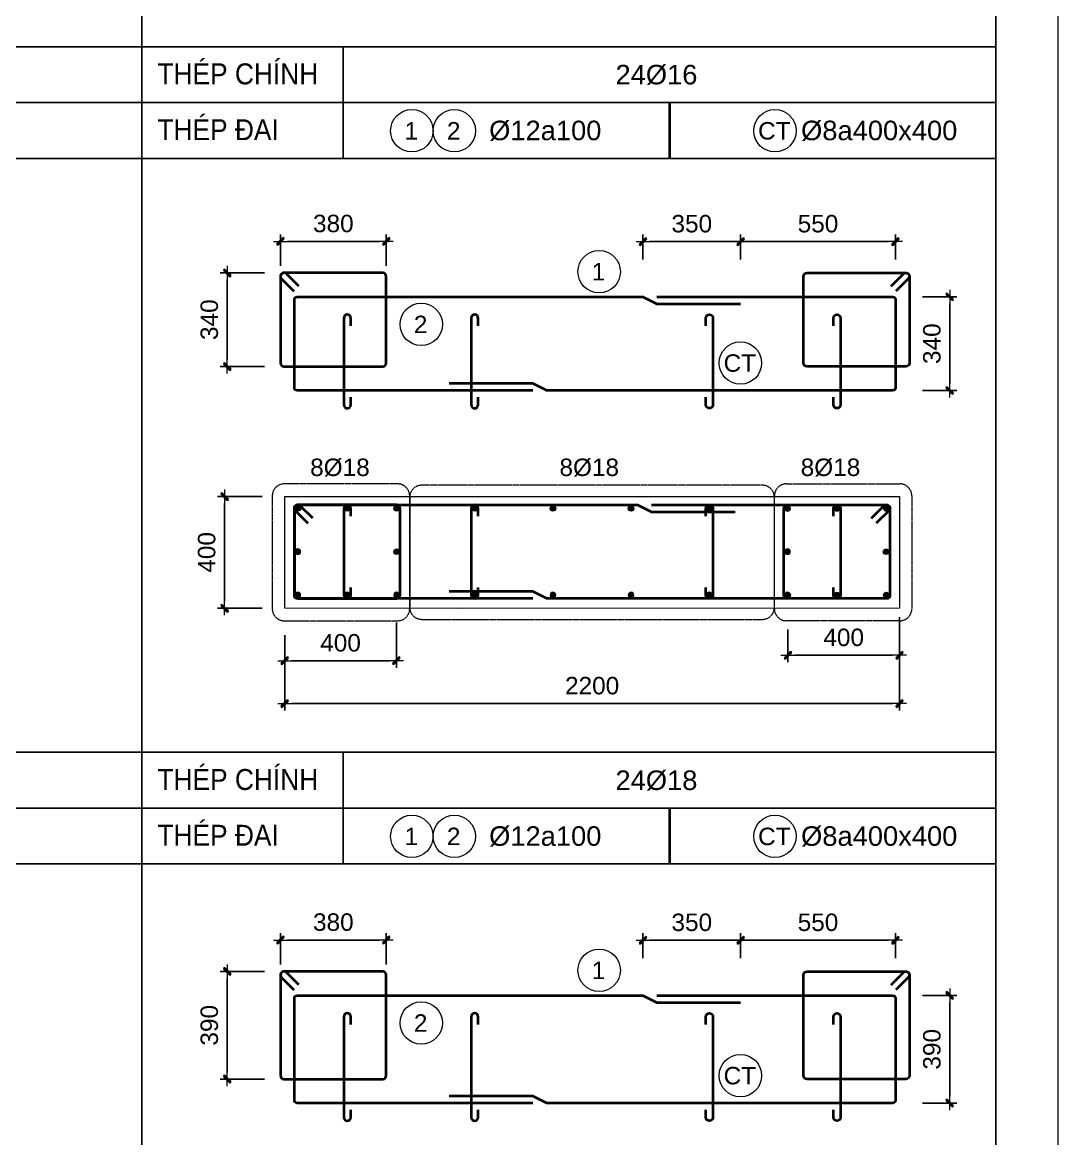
# Model space of a CAD drawing. Header units: millimetres. Extents: x -146909 to 4830753, y -683702 to -336947.
# Drawn here: x 4652621 to 4656331, y -444949 to -440949 of the extents above; entities that cross this region are included whole.
import ezdxf
from ezdxf.enums import TextEntityAlignment as Align

# ---------------------------------------------------------------- set-up
doc = ezdxf.new("R2010")
doc.units = ezdxf.units.MM
doc.header["$MEASUREMENT"] = 0
doc.linetypes.add('HIDDEN', pattern=[0.375, 0.25, -0.125])
doc.layers.get('0').update_dxf_attribs({"lineweight": 9})
doc.layers.get('Defpoints').update_dxf_attribs({"color": 10, "lineweight": 0})
for name, color, linetype, lineweight in [("'S_General_Cont_1 Thin", 1, 'Continuous', 18), ("'S_General_Text_3_Member name", 3, 'Continuous', 35), ('CDAI', 3, 'Continuous', 40), ('chunho.q', 1, 'Continuous', 13), ('CTHEP', 4, 'Continuous', 50), ('DBAO', 2, 'Continuous', 13), ('DMo', 9, 'HIDDEN', 9), ('KTH', 154, 'Continuous', 9), ('STICK', 1, 'Continuous', 9)]:
    doc.layers.add(name, color=color, linetype=linetype, lineweight=lineweight)
for name, color, linetype in [('DM', 1, 'Continuous'), ('TBL', 1, 'Continuous'), ('TX', 214, 'Continuous')]:
    doc.layers.add(name, color=color, linetype=linetype)
doc.styles.add('arial', font='arial.ttf', dxfattribs={"width": 0.85})
doc.styles.add('TTP-HelCon', font='arial.ttf')
doc.dimstyles.new('TTP-25', dxfattribs={"dimscale": 25, "dimtxt": 2.5, "dimasz": 1, "dimexe": 1, "dimexo": 1, "dimgap": 0.09, "dimtad": 0, "dimdec": 4, "dimrnd": 10, "dimzin": 9, "dimdsep": 46, "dimtxsty": 'TTP-HelCon', "dimblk": 'Stick', "dimcen": 0.09, "dimdle": 1.5, "dimclrd": 256, "dimclre": 256, "dimclrt": 1, "dimadec": 0, "dimazin": 0, "dimtfac": 1, "dimtdec": 4, "dimtmove": 0, "dimatfit": 3, "dimldrblk": 'ARCHTICK', "dimfxl": 1, "dimtvp": 1, "dimtolj": 1, "dimtzin": 0, "dimarcsym": 0})

# ---------------------------------------------------------------- blocks, each defined once
blk = doc.blocks.new('sign of slab')
at = {"layer": "'S_General_Cont_1 Thin"}
blk.add_circle((-10, 0), 475, dxfattribs=at)
at = {"layer": "'S_General_Text_3_Member name", "style": 'arial'}
blk.add_attdef('S', text='', height=250, dxfattribs=at).set_placement((-23, -1), align=Align.MIDDLE_CENTER)
blk = doc.blocks.new('Stick')
at = {"layer": 'STICK'}
h = blk.add_hatch(color=256, dxfattribs=at)
edge = h.paths.add_edge_path()
edge.add_line((0.3, 0.5), (-0.5, -0.3))
edge.add_arc((-0.4, -0.4), 0.141, 135, 315)
edge.add_line((-0.3, -0.5), (0.5, 0.3))
edge.add_arc((0.4, 0.4), 0.141, 315, 495)
blk.add_line((1, 0), (-1, 0), dxfattribs=at)
blk.add_lwpolyline([(0.3, 0.5), (-0.5, -0.3, 1), (-0.3, -0.5), (0.5, 0.3, 1), (0.3, 0.5, 1)], format="xyb", dxfattribs=at)
blk = doc.blocks.new('*D450')
at = {"layer": 'Defpoints', "color": 0, "transparency": 16777216}
for p in [(4655749.9, -444237.6), (4655194.9, -444326.4), (4655749.9, -444326.4)]:
    blk.add_point(p, dxfattribs=at)
at = {"layer": 'KTH', "lineweight": -2, "transparency": 16777216}
for p, q in [((4655194.9, -444301.4), (4655194.9, -444212.6)), ((4655749.9, -444301.4), (4655749.9, -444212.6)), ((4655219.9, -444237.6), (4655724.9, -444237.6))]:
    blk.add_line(p, q, dxfattribs=at)
at = {"layer": 'KTH', "lineweight": -2, "transparency": 16777216, "xscale": 25, "yscale": 25, "zscale": 25, "rotation": 180}
blk.add_blockref('Stick', (4655194.9, -444237.6), dxfattribs=at)
at = {"layer": 'KTH', "lineweight": -2, "transparency": 16777216, "xscale": 25, "yscale": 25, "zscale": 25}
blk.add_blockref('Stick', (4655749.9, -444237.6), dxfattribs=at)
at = {"layer": 'KTH', "color": 1, "transparency": 16777216, "insert": (4655472.4, -444173.8), "char_height": 62.5, "attachment_point": 5, "style": 'TTP-HelCon'}
blk.add_mtext('\\A1;550', dxfattribs=at)
blk = doc.blocks.new('_ArchTick')
at = {"color": 0, "linetype": 'ByBlock', "const_width": 0.15}
blk.add_lwpolyline([(-0.5, -0.5), (0.5, 0.5)], dxfattribs=at)
blk = doc.blocks.new('*D451')
at = {"layer": 'Defpoints', "color": 0, "transparency": 16777216}
for p in [(4654845.2, -444237.6), (4654845.2, -444326.4), (4655194.9, -444326.4)]:
    blk.add_point(p, dxfattribs=at)
at = {"layer": 'KTH', "lineweight": -2, "transparency": 16777216}
for p, q in [((4654845.2, -444301.4), (4654845.2, -444212.6)), ((4655194.9, -444301.4), (4655194.9, -444212.6)), ((4655169.9, -444237.6), (4654870.2, -444237.6))]:
    blk.add_line(p, q, dxfattribs=at)
at = {"layer": 'KTH', "lineweight": -2, "transparency": 16777216, "xscale": 25, "yscale": 25, "zscale": 25, "rotation": 180}
blk.add_blockref('Stick', (4654845.2, -444237.6), dxfattribs=at)
at = {"layer": 'KTH', "lineweight": -2, "transparency": 16777216, "xscale": 25, "yscale": 25, "zscale": 25}
blk.add_blockref('Stick', (4655194.9, -444237.6), dxfattribs=at)
at = {"layer": 'KTH', "color": 1, "transparency": 16777216, "insert": (4655020.1, -444173.8), "char_height": 62.5, "attachment_point": 5, "style": 'TTP-HelCon'}
blk.add_mtext('\\A1;350', dxfattribs=at)
blk = doc.blocks.new('*D452')
at = {"layer": 'Defpoints', "color": 0, "transparency": 16777216}
for p in [(4655821.7, -444435.5), (4655821.7, -444821), (4655944.4, -444821)]:
    blk.add_point(p, dxfattribs=at)
at = {"layer": 'KTH', "lineweight": -2, "transparency": 16777216}
for p, q in [((4655846.7, -444435.5), (4655969.4, -444435.5)), ((4655944.4, -444460.5), (4655944.4, -444796)), ((4655846.7, -444821), (4655969.4, -444821))]:
    blk.add_line(p, q, dxfattribs=at)
at = {"layer": 'KTH', "lineweight": -2, "transparency": 16777216, "xscale": 25, "yscale": 25, "zscale": 25}
for p, rotation in [((4655944.4, -444435.5), 90), ((4655944.4, -444821), 270)]:
    blk.add_blockref('Stick', p, dxfattribs=dict(at, rotation=rotation))
at = {"layer": 'KTH', "color": 1, "transparency": 16777216, "insert": (4655880.6, -444628.3), "char_height": 62.5, "attachment_point": 5, "rotation": 90, "style": 'TTP-HelCon'}
blk.add_mtext('\\A1;390', dxfattribs=at)
blk = doc.blocks.new('*D453')
at = {"layer": 'Defpoints', "color": 0, "transparency": 16777216}
for p in [(4653513.5, -444349.6), (4653355.2, -444735.1), (4653513.5, -444735.1)]:
    blk.add_point(p, dxfattribs=at)
at = {"layer": 'KTH', "lineweight": -2, "transparency": 16777216}
for p, q in [((4653488.5, -444349.6), (4653330.2, -444349.6)), ((4653355.2, -444374.6), (4653355.2, -444710.1)), ((4653488.5, -444735.1), (4653330.2, -444735.1))]:
    blk.add_line(p, q, dxfattribs=at)
at = {"layer": 'KTH', "lineweight": -2, "transparency": 16777216, "xscale": 25, "yscale": 25, "zscale": 25}
for p, rotation in [((4653355.2, -444349.6), 90), ((4653355.2, -444735.1), 270)]:
    blk.add_blockref('Stick', p, dxfattribs=dict(at, rotation=rotation))
at = {"layer": 'KTH', "color": 1, "transparency": 16777216, "insert": (4653291.3, -444542.3), "char_height": 62.5, "attachment_point": 5, "rotation": 90, "style": 'TTP-HelCon'}
blk.add_mtext('\\A1;390', dxfattribs=at)
blk = doc.blocks.new('*D454')
at = {"layer": 'Defpoints', "color": 0, "transparency": 16777216}
for p in [(4653925, -444236.9), (4653546, -444349.6), (4653925, -444349.6)]:
    blk.add_point(p, dxfattribs=at)
at = {"layer": 'KTH', "lineweight": -2, "transparency": 16777216}
for p, q in [((4653546, -444324.6), (4653546, -444211.9)), ((4653925, -444324.6), (4653925, -444211.9)), ((4653571, -444236.9), (4653900, -444236.9))]:
    blk.add_line(p, q, dxfattribs=at)
at = {"layer": 'KTH', "lineweight": -2, "transparency": 16777216, "xscale": 25, "yscale": 25, "zscale": 25, "rotation": 180}
blk.add_blockref('Stick', (4653546, -444236.9), dxfattribs=at)
at = {"layer": 'KTH', "lineweight": -2, "transparency": 16777216, "xscale": 25, "yscale": 25, "zscale": 25}
blk.add_blockref('Stick', (4653925, -444236.9), dxfattribs=at)
at = {"layer": 'KTH', "color": 1, "transparency": 16777216, "insert": (4653735.5, -444173.1), "char_height": 62.5, "attachment_point": 5, "style": 'TTP-HelCon'}
blk.add_mtext('\\A1;380', dxfattribs=at)
blk = doc.blocks.new('*D1323')
at = {"layer": 'Defpoints', "color": 0, "transparency": 16777216}
for p in [(4653961.4, -443074.5), (4653561.4, -443119.5), (4653561.4, -443236.3)]:
    blk.add_point(p, dxfattribs=at)
at = {"layer": 'KTH', "lineweight": -2, "transparency": 16777216}
for p, q in [((4653961.4, -443099.5), (4653961.4, -443261.3)), ((4653561.4, -443144.5), (4653561.4, -443261.3)), ((4653936.4, -443236.3), (4653586.4, -443236.3))]:
    blk.add_line(p, q, dxfattribs=at)
at = {"layer": 'KTH', "lineweight": -2, "transparency": 16777216, "xscale": 25, "yscale": 25, "zscale": 25, "rotation": 180}
blk.add_blockref('Stick', (4653561.4, -443236.3), dxfattribs=at)
at = {"layer": 'KTH', "lineweight": -2, "transparency": 16777216, "xscale": 25, "yscale": 25, "zscale": 25}
blk.add_blockref('Stick', (4653961.4, -443236.3), dxfattribs=at)
at = {"layer": 'KTH', "color": 1, "transparency": 16777216, "insert": (4653761.4, -443172.5), "char_height": 62.5, "attachment_point": 5, "style": 'TTP-HelCon'}
blk.add_mtext('\\A1;400', dxfattribs=at)
blk = doc.blocks.new('*D1324')
at = {"layer": 'Defpoints', "color": 0, "transparency": 16777216}
for p in [(4655764.4, -443055), (4655364.4, -443100), (4655364.4, -443216.8)]:
    blk.add_point(p, dxfattribs=at)
at = {"layer": 'KTH', "lineweight": -2, "transparency": 16777216}
for p, q in [((4655764.4, -443080), (4655764.4, -443241.8)), ((4655364.4, -443125), (4655364.4, -443241.8)), ((4655739.4, -443216.8), (4655389.4, -443216.8))]:
    blk.add_line(p, q, dxfattribs=at)
at = {"layer": 'KTH', "lineweight": -2, "transparency": 16777216, "xscale": 25, "yscale": 25, "zscale": 25, "rotation": 180}
blk.add_blockref('Stick', (4655364.4, -443216.8), dxfattribs=at)
at = {"layer": 'KTH', "lineweight": -2, "transparency": 16777216, "xscale": 25, "yscale": 25, "zscale": 25}
blk.add_blockref('Stick', (4655764.4, -443216.8), dxfattribs=at)
at = {"layer": 'KTH', "color": 1, "transparency": 16777216, "insert": (4655564.4, -443153), "char_height": 62.5, "attachment_point": 5, "style": 'TTP-HelCon'}
blk.add_mtext('\\A1;400', dxfattribs=at)
blk = doc.blocks.new('*D1325')
at = {"layer": 'Defpoints', "color": 0, "transparency": 16777216}
for p in [(4655764.4, -443160.9), (4653561.4, -443183.4), (4655764.4, -443389.8)]:
    blk.add_point(p, dxfattribs=at)
at = {"layer": 'KTH', "lineweight": -2, "transparency": 16777216}
for p, q in [((4653561.4, -443208.4), (4653561.4, -443414.8)), ((4655764.4, -443185.9), (4655764.4, -443414.8)), ((4653586.4, -443389.8), (4655739.4, -443389.8))]:
    blk.add_line(p, q, dxfattribs=at)
at = {"layer": 'KTH', "lineweight": -2, "transparency": 16777216, "xscale": 25, "yscale": 25, "zscale": 25, "rotation": 180}
blk.add_blockref('Stick', (4653561.4, -443389.8), dxfattribs=at)
at = {"layer": 'KTH', "lineweight": -2, "transparency": 16777216, "xscale": 25, "yscale": 25, "zscale": 25}
blk.add_blockref('Stick', (4655764.4, -443389.8), dxfattribs=at)
at = {"layer": 'KTH', "color": 1, "transparency": 16777216, "insert": (4654662.9, -443326), "char_height": 62.5, "attachment_point": 5, "style": 'TTP-HelCon'}
blk.add_mtext('\\A1;2200', dxfattribs=at)
blk = doc.blocks.new('*D1326')
at = {"layer": 'Defpoints', "color": 0, "transparency": 16777216}
for p in [(4653505.6, -442648.2), (4653345.7, -443048.2), (4653505.6, -443048.2)]:
    blk.add_point(p, dxfattribs=at)
at = {"layer": 'KTH', "lineweight": -2, "transparency": 16777216}
for p, q in [((4653480.6, -442648.2), (4653320.7, -442648.2)), ((4653345.7, -442673.2), (4653345.7, -443023.2)), ((4653480.6, -443048.2), (4653320.7, -443048.2))]:
    blk.add_line(p, q, dxfattribs=at)
at = {"layer": 'KTH', "lineweight": -2, "transparency": 16777216, "xscale": 25, "yscale": 25, "zscale": 25}
for p, rotation in [((4653345.7, -442648.2), 90), ((4653345.7, -443048.2), 270)]:
    blk.add_blockref('Stick', p, dxfattribs=dict(at, rotation=rotation))
at = {"layer": 'KTH', "color": 1, "transparency": 16777216, "insert": (4653281.8, -442848.2), "char_height": 62.5, "attachment_point": 5, "rotation": 90, "style": 'TTP-HelCon'}
blk.add_mtext('\\A1;400', dxfattribs=at)
blk = doc.blocks.new('*U1309')
at = {"layer": 'CTHEP', "ltscale": 0.02, "const_width": 10}
blk.add_lwpolyline([(0, 5, -1), (0, -5, -1)], format="xyb", close=True, dxfattribs=at)
at = {"layer": 'Defpoints', "color": 1}
blk.add_circle((0, 0), 10, dxfattribs=at)
blk = doc.blocks.new('*U1310')
at = {"layer": 'CDAI', "color": 0, "linetype": 'ByBlock', "lineweight": -2, "transparency": 16777216}
blk.add_blockref('*U1309', (0, 0), dxfattribs=at)
blk = doc.blocks.new('*U1311')
at = {"layer": 'CTHEP', "ltscale": 0.02, "const_width": 10}
blk.add_lwpolyline([(0, 5, -1), (0, -5, -1)], format="xyb", close=True, dxfattribs=at)
at = {"layer": 'Defpoints', "color": 1}
blk.add_circle((0, 0), 10, dxfattribs=at)
blk = doc.blocks.new('*U1312')
at = {"layer": 'CDAI', "color": 0, "linetype": 'ByBlock', "lineweight": -2, "transparency": 16777216}
for p in [(0, 0), (177, 0), (354, 0)]:
    blk.add_blockref('*U1311', p, dxfattribs=at)
blk = doc.blocks.new('*U1313')
at = {"layer": 'CTHEP', "ltscale": 0.02, "const_width": 10}
blk.add_lwpolyline([(0, 5, -1), (0, -5, -1)], format="xyb", close=True, dxfattribs=at)
at = {"layer": 'Defpoints', "color": 1}
blk.add_circle((0, 0), 10, dxfattribs=at)
blk = doc.blocks.new('*U1314')
at = {"layer": 'CDAI', "color": 0, "linetype": 'ByBlock', "lineweight": -2, "transparency": 16777216}
blk.add_blockref('*U1313', (0, 0), dxfattribs=at)
blk = doc.blocks.new('*U1317')
at = {"layer": 'CTHEP', "ltscale": 0.02, "const_width": 10}
blk.add_lwpolyline([(0, 5, -1), (0, -5, -1)], format="xyb", close=True, dxfattribs=at)
at = {"layer": 'Defpoints', "color": 1}
blk.add_circle((0, 0), 10, dxfattribs=at)
blk = doc.blocks.new('*U1318')
at = {"layer": 'CDAI', "color": 0, "linetype": 'ByBlock', "lineweight": -2, "transparency": 16777216}
blk.add_blockref('*U1317', (0, 0), dxfattribs=at)
blk = doc.blocks.new('*U1307')
at = {"layer": 'CTHEP', "ltscale": 0.02, "const_width": 10}
blk.add_lwpolyline([(0, 5, -1), (0, -5, -1)], format="xyb", close=True, dxfattribs=at)
at = {"layer": 'Defpoints', "color": 1}
blk.add_circle((0, 0), 10, dxfattribs=at)
blk = doc.blocks.new('*U1308')
at = {"layer": 'CDAI', "color": 0, "linetype": 'ByBlock', "lineweight": -2, "transparency": 16777216}
blk.add_blockref('*U1307', (0, 0), dxfattribs=at)
blk = doc.blocks.new('*U1315')
at = {"layer": 'CTHEP', "ltscale": 0.02, "const_width": 10}
blk.add_lwpolyline([(0, 5, -1), (0, -5, -1)], format="xyb", close=True, dxfattribs=at)
at = {"layer": 'Defpoints', "color": 1}
blk.add_circle((0, 0), 10, dxfattribs=at)
blk = doc.blocks.new('*U1316')
at = {"layer": 'CDAI', "color": 0, "linetype": 'ByBlock', "lineweight": -2, "transparency": 16777216}
for p in [(0, 0), (280, 0), (560, 0), (840, 0), (1120, 0), (1400, 0)]:
    blk.add_blockref('*U1315', p, dxfattribs=at)
blk = doc.blocks.new('*D1327')
at = {"layer": 'Defpoints', "color": 0, "transparency": 16777216}
for p in [(4655749.9, -441734.9), (4655194.9, -441823.7), (4655749.9, -441823.7)]:
    blk.add_point(p, dxfattribs=at)
at = {"layer": 'KTH', "lineweight": -2, "transparency": 16777216}
for p, q in [((4655194.9, -441798.7), (4655194.9, -441709.9)), ((4655219.9, -441734.9), (4655724.9, -441734.9)), ((4655749.9, -441798.7), (4655749.9, -441709.9))]:
    blk.add_line(p, q, dxfattribs=at)
at = {"layer": 'KTH', "lineweight": -2, "transparency": 16777216, "xscale": 25, "yscale": 25, "zscale": 25, "rotation": 180}
blk.add_blockref('Stick', (4655194.9, -441734.9), dxfattribs=at)
at = {"layer": 'KTH', "lineweight": -2, "transparency": 16777216, "xscale": 25, "yscale": 25, "zscale": 25}
blk.add_blockref('Stick', (4655749.9, -441734.9), dxfattribs=at)
at = {"layer": 'KTH', "color": 1, "transparency": 16777216, "insert": (4655472.4, -441671.1), "char_height": 62.5, "attachment_point": 5, "style": 'TTP-HelCon'}
blk.add_mtext('\\A1;550', dxfattribs=at)
blk = doc.blocks.new('*D1328')
at = {"layer": 'Defpoints', "color": 0, "transparency": 16777216}
for p in [(4654845.2, -441734.9), (4654845.2, -441823.7), (4655194.9, -441823.7)]:
    blk.add_point(p, dxfattribs=at)
at = {"layer": 'KTH', "lineweight": -2, "transparency": 16777216}
for p, q in [((4654845.2, -441798.7), (4654845.2, -441709.9)), ((4655169.9, -441734.9), (4654870.2, -441734.9)), ((4655194.9, -441798.7), (4655194.9, -441709.9))]:
    blk.add_line(p, q, dxfattribs=at)
at = {"layer": 'KTH', "lineweight": -2, "transparency": 16777216, "xscale": 25, "yscale": 25, "zscale": 25, "rotation": 180}
blk.add_blockref('Stick', (4654845.2, -441734.9), dxfattribs=at)
at = {"layer": 'KTH', "lineweight": -2, "transparency": 16777216, "xscale": 25, "yscale": 25, "zscale": 25}
blk.add_blockref('Stick', (4655194.9, -441734.9), dxfattribs=at)
at = {"layer": 'KTH', "color": 1, "transparency": 16777216, "insert": (4655020.1, -441671.1), "char_height": 62.5, "attachment_point": 5, "style": 'TTP-HelCon'}
blk.add_mtext('\\A1;350', dxfattribs=at)
blk = doc.blocks.new('*D1329')
at = {"layer": 'Defpoints', "color": 0, "transparency": 16777216}
for p in [(4655821.7, -441932.8), (4655821.7, -442268.3), (4655944.4, -442268.3)]:
    blk.add_point(p, dxfattribs=at)
at = {"layer": 'KTH', "lineweight": -2, "transparency": 16777216}
for p, q in [((4655846.7, -441932.8), (4655969.4, -441932.8)), ((4655944.4, -441957.8), (4655944.4, -442243.3)), ((4655846.7, -442268.3), (4655969.4, -442268.3))]:
    blk.add_line(p, q, dxfattribs=at)
at = {"layer": 'KTH', "lineweight": -2, "transparency": 16777216, "xscale": 25, "yscale": 25, "zscale": 25}
for p, rotation in [((4655944.4, -441932.8), 90), ((4655944.4, -442268.3), 270)]:
    blk.add_blockref('Stick', p, dxfattribs=dict(at, rotation=rotation))
at = {"layer": 'KTH', "color": 1, "transparency": 16777216, "insert": (4655880.6, -442100.6), "char_height": 62.5, "attachment_point": 5, "rotation": 90, "style": 'TTP-HelCon'}
blk.add_mtext('\\A1;340', dxfattribs=at)
blk = doc.blocks.new('*D1330')
at = {"layer": 'Defpoints', "color": 0, "transparency": 16777216}
for p in [(4653513.5, -441846.9), (4653355.2, -442182.4), (4653513.5, -442182.4)]:
    blk.add_point(p, dxfattribs=at)
at = {"layer": 'KTH', "lineweight": -2, "transparency": 16777216}
for p, q in [((4653488.5, -441846.9), (4653330.2, -441846.9)), ((4653355.2, -441871.9), (4653355.2, -442157.4)), ((4653488.5, -442182.4), (4653330.2, -442182.4))]:
    blk.add_line(p, q, dxfattribs=at)
at = {"layer": 'KTH', "lineweight": -2, "transparency": 16777216, "xscale": 25, "yscale": 25, "zscale": 25}
for p, rotation in [((4653355.2, -441846.9), 90), ((4653355.2, -442182.4), 270)]:
    blk.add_blockref('Stick', p, dxfattribs=dict(at, rotation=rotation))
at = {"layer": 'KTH', "color": 1, "transparency": 16777216, "insert": (4653291.3, -442014.6), "char_height": 62.5, "attachment_point": 5, "rotation": 90, "style": 'TTP-HelCon'}
blk.add_mtext('\\A1;340', dxfattribs=at)
blk = doc.blocks.new('*D1331')
at = {"layer": 'Defpoints', "color": 0, "transparency": 16777216}
for p in [(4653925, -441734.2), (4653546, -441846.9), (4653925, -441846.9)]:
    blk.add_point(p, dxfattribs=at)
at = {"layer": 'KTH', "lineweight": -2, "transparency": 16777216}
for p, q in [((4653546, -441821.9), (4653546, -441709.2)), ((4653571, -441734.2), (4653900, -441734.2)), ((4653925, -441821.9), (4653925, -441709.2))]:
    blk.add_line(p, q, dxfattribs=at)
at = {"layer": 'KTH', "lineweight": -2, "transparency": 16777216, "xscale": 25, "yscale": 25, "zscale": 25, "rotation": 180}
blk.add_blockref('Stick', (4653546, -441734.2), dxfattribs=at)
at = {"layer": 'KTH', "lineweight": -2, "transparency": 16777216, "xscale": 25, "yscale": 25, "zscale": 25}
blk.add_blockref('Stick', (4653925, -441734.2), dxfattribs=at)
at = {"layer": 'KTH', "color": 1, "transparency": 16777216, "insert": (4653735.5, -441670.4), "char_height": 62.5, "attachment_point": 5, "style": 'TTP-HelCon'}
blk.add_mtext('\\A1;380', dxfattribs=at)
blk = doc.blocks.new('*U1319')
at = {"layer": 'CTHEP', "ltscale": 0.02, "const_width": 10}
blk.add_lwpolyline([(0, 5, -1), (0, -5, -1)], format="xyb", close=True, dxfattribs=at)
at = {"layer": 'Defpoints', "color": 1}
blk.add_circle((0, 0), 10, dxfattribs=at)
blk = doc.blocks.new('*U1320')
at = {"layer": 'CDAI', "color": 0, "linetype": 'ByBlock', "lineweight": -2, "transparency": 16777216}
for p in [(0, 0), (177, 0), (354, 0)]:
    blk.add_blockref('*U1319', p, dxfattribs=at)
blk = doc.blocks.new('*U1321')
at = {"layer": 'CTHEP', "ltscale": 0.02, "const_width": 10}
blk.add_lwpolyline([(0, 5, -1), (0, -5, -1)], format="xyb", close=True, dxfattribs=at)
at = {"layer": 'Defpoints', "color": 1}
blk.add_circle((0, 0), 10, dxfattribs=at)
blk = doc.blocks.new('*U1322')
at = {"layer": 'CDAI', "color": 0, "linetype": 'ByBlock', "lineweight": -2, "transparency": 16777216}
for p in [(0, 0), (177, 0), (354, 0)]:
    blk.add_blockref('*U1321', p, dxfattribs=at)
blk = doc.blocks.new('*U1303')
at = {"layer": 'CTHEP', "ltscale": 0.02, "const_width": 10}
blk.add_lwpolyline([(0, 5, -1), (0, -5, -1)], format="xyb", close=True, dxfattribs=at)
at = {"layer": 'Defpoints', "color": 1}
blk.add_circle((0, 0), 10, dxfattribs=at)
blk = doc.blocks.new('*U1304')
at = {"layer": 'CDAI', "color": 0, "linetype": 'ByBlock', "lineweight": -2, "transparency": 16777216}
for p in [(0, 0), (177, 0), (354, 0)]:
    blk.add_blockref('*U1303', p, dxfattribs=at)
blk = doc.blocks.new('*U1305')
at = {"layer": 'CTHEP', "ltscale": 0.02, "const_width": 10}
blk.add_lwpolyline([(0, 5, -1), (0, -5, -1)], format="xyb", close=True, dxfattribs=at)
at = {"layer": 'Defpoints', "color": 1}
blk.add_circle((0, 0), 10, dxfattribs=at)
blk = doc.blocks.new('*U1306')
at = {"layer": 'CDAI', "color": 0, "linetype": 'ByBlock', "lineweight": -2, "transparency": 16777216}
for p in [(0, 0), (280, 0), (560, 0), (840, 0), (1120, 0), (1400, 0)]:
    blk.add_blockref('*U1305', p, dxfattribs=at)

msp = doc.modelspace()

# ---------------------------------------------------------------- linework, layer by layer
at = {"layer": 'CDAI', "color": 214}
for p, q in [((4654939.83157, -441236.73605), (4654939.83157, -441436.73605)), ((4654939.83157, -443764.41878), (4654939.83157, -443964.41878))]:
    msp.add_line(p, q, dxfattribs=at)
at = {"layer": 'CDAI'}
for points in [[(4653611.69198, -441894.85538), (4653567.37178, -441850.53518, 0.6681786379), (4653546.03294, -441859.37402), (4653546.03294, -442169.87402, 0.4142135624), (4653558.53294, -442182.37402), (4653912.53294, -442182.37402, 0.4142135624), (4653925.03294, -442169.87402), (4653925.03294, -441859.37402, 0.4142135624), (4653912.53294, -441846.87402), (4653558.53294, -441846.87402, 0.6681786379), (4653549.69411, -441868.21285), (4653594.01431, -441912.53305)], [(4655734.02062, -441894.85538), (4655778.34082, -441850.53518, -0.6681786379), (4655799.67965, -441859.37402), (4655799.67965, -442169.87402, -0.4142135624), (4655787.17965, -442182.37402), (4655433.17965, -442182.37402, -0.4142135624), (4655420.67965, -442169.87402), (4655420.67965, -441859.37402, -0.4142135624), (4655433.17965, -441846.87402), (4655787.17965, -441846.87402, -0.6681786379), (4655796.01849, -441868.21285), (4655751.69829, -441912.53305)], [(4653797.8563, -442036.54783), (4653797.8563, -442009.04783, 1), (4653772.8563, -442009.04783), (4653772.8563, -442319.54783, 1), (4653797.8563, -442319.54783), (4653797.8563, -442292.04783)], [(4654254.8563, -442036.54783), (4654254.8563, -442009.04783, 1), (4654229.8563, -442009.04783), (4654229.8563, -442319.54783, 1), (4654254.8563, -442319.54783), (4654254.8563, -442292.04783)], [(4655070.8563, -442036.54783), (4655070.8563, -442009.04783, -1), (4655095.8563, -442009.04783), (4655095.8563, -442319.54783, -1), (4655070.8563, -442319.54783), (4655070.8563, -442292.04783)], [(4655527.8563, -442036.54783), (4655527.8563, -442009.04783, -1), (4655552.8563, -442009.04783), (4655552.8563, -442319.54783, -1), (4655527.8563, -442319.54783), (4655527.8563, -442292.04783)], [(4653661.51533, -442726.14419), (4653617.19513, -442681.82399, 0.6681786379), (4653595.8563, -442690.66283), (4653595.8563, -443001.16283, 0.4142135624), (4653608.3563, -443013.66283), (4653962.3563, -443013.66283, 0.4142135624), (4653974.8563, -443001.16283), (4653974.8563, -442690.66283, 0.4142135624), (4653962.3563, -442678.16283), (4653608.3563, -442678.16283, 0.6681786379), (4653599.51746, -442699.50166), (4653643.83766, -442743.82186)], [(4653797.8563, -442718.16283), (4653797.8563, -442690.66283, 1), (4653772.8563, -442690.66283), (4653772.8563, -443001.16283, 1), (4653797.8563, -443001.16283), (4653797.8563, -442973.66283)], [(4654254.8563, -442718.16283), (4654254.8563, -442690.66283, 1), (4654229.8563, -442690.66283), (4654229.8563, -443001.16283, 1), (4654254.8563, -443001.16283), (4654254.8563, -442973.66283)], [(4655070.8563, -442718.16283), (4655070.8563, -442690.66283, -1), (4655095.8563, -442690.66283), (4655095.8563, -443001.16283, -1), (4655070.8563, -443001.16283), (4655070.8563, -442973.66283)], [(4655663.69726, -442726.14419), (4655708.01746, -442681.82399, -0.6681786379), (4655729.3563, -442690.66283), (4655729.3563, -443001.16283, -0.4142135624), (4655716.8563, -443013.66283), (4655362.8563, -443013.66283, -0.4142135624), (4655350.3563, -443001.16283), (4655350.3563, -442690.66283, -0.4142135624), (4655362.8563, -442678.16283), (4655716.8563, -442678.16283, -0.6681786379), (4655725.69513, -442699.50166), (4655681.37493, -442743.82186)], [(4655527.8563, -442718.16283), (4655527.8563, -442690.66283, -1), (4655552.8563, -442690.66283), (4655552.8563, -443001.16283, -1), (4655527.8563, -443001.16283), (4655527.8563, -442973.66283)], [(4653611.69198, -444397.53812), (4653567.37178, -444353.21792, 0.6681786379), (4653546.03294, -444362.05676), (4653546.03294, -444722.55676, 0.4142135624), (4653558.53294, -444735.05676), (4653912.53294, -444735.05676, 0.4142135624), (4653925.03294, -444722.55676), (4653925.03294, -444362.05676, 0.4142135624), (4653912.53294, -444349.55676), (4653558.53294, -444349.55676, 0.6681786379), (4653549.69411, -444370.89559), (4653594.01431, -444415.21579)], [(4655734.02062, -444397.53812), (4655778.34082, -444353.21792, -0.6681786379), (4655799.67965, -444362.05676), (4655799.67965, -444722.55676, -0.4142135624), (4655787.17965, -444735.05676), (4655433.17965, -444735.05676, -0.4142135624), (4655420.67965, -444722.55676), (4655420.67965, -444362.05676, -0.4142135624), (4655433.17965, -444349.55676), (4655787.17965, -444349.55676, -0.6681786379), (4655796.01849, -444370.89559), (4655751.69829, -444415.21579)], [(4653797.8563, -444539.23057), (4653797.8563, -444511.73057, 1), (4653772.8563, -444511.73057), (4653772.8563, -444872.23057, 1), (4653797.8563, -444872.23057), (4653797.8563, -444844.73057)], [(4654254.8563, -444539.23057), (4654254.8563, -444511.73057, 1), (4654229.8563, -444511.73057), (4654229.8563, -444872.23057, 1), (4654254.8563, -444872.23057), (4654254.8563, -444844.73057)], [(4655070.8563, -444539.23057), (4655070.8563, -444511.73057, -1), (4655095.8563, -444511.73057), (4655095.8563, -444872.23057, -1), (4655070.8563, -444872.23057), (4655070.8563, -444844.73057)], [(4655527.8563, -444539.23057), (4655527.8563, -444511.73057, -1), (4655552.8563, -444511.73057), (4655552.8563, -444872.23057, -1), (4655527.8563, -444872.23057), (4655527.8563, -444844.73057)]]:
    msp.add_lwpolyline(points, format="xyb", dxfattribs=at)
at = {"layer": 'CDAI', "ltscale": 0.02}
for points in [[(4654450.52488, -442268.32004), (4653605.8563, -442268.32004, -0.4142135624), (4653595.8563, -442258.32004), (4653595.8563, -441942.82004, -0.4142135624), (4653605.8563, -441932.82004), (4654845.18772, -441932.82004), (4654895.18772, -441957.82004), (4655194.92357, -441957.82004)], [(4654895.18772, -441932.82004), (4655739.8563, -441932.82004, -0.4142135624), (4655749.8563, -441942.82004), (4655749.8563, -442258.32004, -0.4142135624), (4655739.8563, -442268.32004), (4654500.52488, -442268.32004), (4654450.52488, -442243.32004), (4654150.78902, -442243.32004)], [(4654450.52488, -443013.66283), (4653605.8563, -443013.66283, -0.4142135624), (4653595.8563, -443003.66283), (4653595.8563, -442688.16283, -0.4142135624), (4653605.8563, -442678.16283), (4654825.18772, -442678.16283), (4654875.18772, -442703.16283), (4655174.92357, -442703.16283)], [(4654875.18772, -442678.16283), (4655719.8563, -442678.16283, -0.4142135624), (4655729.8563, -442688.16283), (4655729.8563, -443003.66283, -0.4142135624), (4655719.8563, -443013.66283), (4654500.52488, -443013.66283), (4654450.52488, -442988.66283), (4654150.78902, -442988.66283)], [(4654450.52488, -444821.00278), (4653605.8563, -444821.00278, -0.4142135624), (4653595.8563, -444811.00278), (4653595.8563, -444445.50278, -0.4142135624), (4653605.8563, -444435.50278), (4654845.18772, -444435.50278), (4654895.18772, -444460.50278), (4655194.92357, -444460.50278)], [(4654895.18772, -444435.50278), (4655739.8563, -444435.50278, -0.4142135624), (4655749.8563, -444445.50278), (4655749.8563, -444811.00278, -0.4142135624), (4655739.8563, -444821.00278), (4654500.52488, -444821.00278), (4654450.52488, -444796.00278), (4654150.78902, -444796.00278)]]:
    msp.add_lwpolyline(points, format="xyb", dxfattribs=at)
at = {"layer": 'DBAO', "color": 1}
msp.add_lwpolyline([(4656331.26887, -448761.98892), (4639581.26887, -448761.98892), (4639581.26887, -434761.98892), (4656331.26887, -434761.98892)], close=True, dxfattribs=at)
at = {"layer": 'DBAO'}
msp.add_lwpolyline([(4654191.3563, -443048.70298), (4653561.3563, -443048.16283), (4653561.3563, -442648.16283), (4655764.3563, -442648.16283), (4655764.3563, -443048.14987), (4654191.36494, -443048.70298)], dxfattribs=at)
at = {"layer": 'DMo', "color": 6, "ltscale": 10}
for points in [[(4653516.57634, -442645.82136), (4653516.57634, -443050.21799, 0.4142135624), (4653559.51601, -443093.15766), (4653966.14392, -443093.15766, 0.4142135624), (4654009.08359, -443050.21799), (4654009.08359, -442645.82136, 0.4142135624), (4653966.14392, -442602.8817), (4653559.51601, -442602.8817, 0.4142135624)], [(4654009.08359, -442650.82136), (4654009.08359, -443045.21799, 0.4142135624), (4654052.02325, -443088.15766), (4655273.18934, -443088.15766, 0.4142135624), (4655316.12901, -443045.21799), (4655316.12901, -442650.82136, 0.4142135624), (4655273.18934, -442607.8817), (4654052.02325, -442607.8817, 0.4142135624)], [(4655808.63625, -442645.82136), (4655808.63625, -443050.21799, -0.4142135624), (4655765.69659, -443093.15766), (4655359.06867, -443093.15766, -0.4142135624), (4655316.12901, -443050.21799), (4655316.12901, -442645.82136, -0.4142135624), (4655359.06867, -442602.8817), (4655765.69659, -442602.8817, -0.4142135624)]]:
    msp.add_lwpolyline(points, format="xyb", close=True, dxfattribs=at)
at = {"layer": 'TBL'}
for p, q in [((4653048.94877, -436381.37057), (4653048.94877, -446892.10152)), ((4656109.12024, -436381.37057), (4656109.12024, -446892.10152)), ((4640785.95583, -441036.73605), (4653048.94877, -441036.73605)), ((4653048.94877, -441036.73605), (4656109.12024, -441036.73605)), ((4653770.54291, -441036.73605), (4653770.54291, -441436.73605)), ((4639785.95583, -441436.73605), (4653048.94877, -441436.73605)), ((4653048.94877, -441436.73605), (4656109.12024, -441436.73605)), ((4640785.95583, -443564.41878), (4653048.94877, -443564.41878)), ((4653048.94877, -443564.41878), (4656109.12024, -443564.41878)), ((4653770.54291, -443564.41878), (4653770.54291, -443964.41878)), ((4639785.95583, -443964.41878), (4653048.94877, -443964.41878)), ((4653048.94877, -443964.41878), (4656109.12024, -443964.41878))]:
    msp.add_line(p, q, dxfattribs=at)
at = {"layer": 'TBL', "color": 8}
for p, q in [((4640785.95583, -441236.73605), (4653048.94877, -441236.73605)), ((4653048.94877, -441236.73605), (4656109.12024, -441236.73605)), ((4640785.95583, -443764.41878), (4653048.94877, -443764.41878)), ((4653048.94877, -443764.41878), (4656109.12024, -443764.41878))]:
    msp.add_line(p, q, dxfattribs=at)

# ---------------------------------------------------------------- block references
ref = msp.add_blockref('sign of slab', (4654018.53275, -441337.83215), dxfattribs=dict(xscale=0.16, yscale=0.16, zscale=0.16))
ref.add_attrib('S', '1', dxfattribs={"layer": 'DM', "height": 62.5, "style": 'arial'}).set_placement((4654014.77873, -441337.98904), align=Align.MIDDLE_CENTER)
ref = msp.add_blockref('sign of slab', (4654170.49833, -441337.83215), dxfattribs=dict(xscale=0.16, yscale=0.16, zscale=0.16))
ref.add_attrib('S', '2', dxfattribs={"layer": 'DM', "height": 62.5, "style": 'arial'}).set_placement((4654166.74432, -441337.98904), align=Align.MIDDLE_CENTER)
ref = msp.add_blockref('sign of slab', (4655319.59369, -441337.83215), dxfattribs=dict(xscale=0.16, yscale=0.16, zscale=0.16))
ref.add_attrib('S', 'CT', dxfattribs={"layer": 'DM', "height": 62.5, "style": 'arial'}).set_placement((4655315.83968, -441337.98904), align=Align.MIDDLE_CENTER)
ref = msp.add_blockref('sign of slab', (4654689.70449, -441842.76132), dxfattribs=dict(xscale=0.16, yscale=0.16, zscale=0.16))
ref.add_attrib('S', '1', dxfattribs={"layer": 'DM', "height": 62.5, "style": 'arial'}).set_placement((4654685.95047, -441842.91821), align=Align.MIDDLE_CENTER)
ref = msp.add_blockref('sign of slab', (4654052.06464, -442031.36497), dxfattribs=dict(xscale=0.16, yscale=0.16, zscale=0.16))
ref.add_attrib('S', '2', dxfattribs={"layer": 'DM', "height": 62.5, "style": 'arial'}).set_placement((4654048.31062, -442031.52186), align=Align.MIDDLE_CENTER)
ref = msp.add_blockref('sign of slab', (4655195.98391, -442169.86879), dxfattribs=dict(xscale=0.16, yscale=0.16, zscale=0.16))
ref.add_attrib('S', 'CT', dxfattribs={"layer": 'DM', "height": 62.5, "style": 'arial'}).set_placement((4655192.22989, -442170.02569), align=Align.MIDDLE_CENTER)
ref = msp.add_blockref('sign of slab', (4654018.53275, -443865.51489), dxfattribs=dict(xscale=0.16, yscale=0.16, zscale=0.16))
ref.add_attrib('S', '1', dxfattribs={"layer": 'DM', "height": 62.5, "style": 'arial'}).set_placement((4654014.77873, -443865.67178), align=Align.MIDDLE_CENTER)
ref = msp.add_blockref('sign of slab', (4654170.49833, -443865.51489), dxfattribs=dict(xscale=0.16, yscale=0.16, zscale=0.16))
ref.add_attrib('S', '2', dxfattribs={"layer": 'DM', "height": 62.5, "style": 'arial'}).set_placement((4654166.74432, -443865.67178), align=Align.MIDDLE_CENTER)
ref = msp.add_blockref('sign of slab', (4655319.59369, -443865.51489), dxfattribs=dict(xscale=0.16, yscale=0.16, zscale=0.16))
ref.add_attrib('S', 'CT', dxfattribs={"layer": 'DM', "height": 62.5, "style": 'arial'}).set_placement((4655315.83968, -443865.67178), align=Align.MIDDLE_CENTER)
ref = msp.add_blockref('sign of slab', (4654689.70449, -444345.44405), dxfattribs=dict(xscale=0.16, yscale=0.16, zscale=0.16))
ref.add_attrib('S', '1', dxfattribs={"layer": 'DM', "height": 62.5, "style": 'arial'}).set_placement((4654685.95047, -444345.60094), align=Align.MIDDLE_CENTER)
ref = msp.add_blockref('sign of slab', (4654052.06464, -444534.04771), dxfattribs=dict(xscale=0.16, yscale=0.16, zscale=0.16))
ref.add_attrib('S', '2', dxfattribs={"layer": 'DM', "height": 62.5, "style": 'arial'}).set_placement((4654048.31062, -444534.2046), align=Align.MIDDLE_CENTER)
ref = msp.add_blockref('sign of slab', (4655195.98391, -444722.55153), dxfattribs=dict(xscale=0.16, yscale=0.16, zscale=0.16))
ref.add_attrib('S', 'CT', dxfattribs={"layer": 'DM', "height": 62.5, "style": 'arial'}).set_placement((4655192.22989, -444722.70842), align=Align.MIDDLE_CENTER)
at = {"layer": 'CDAI', "color": 214}
for name, p in [('*U1312', (4653608.3563, -442690.66283)), ('*U1316', (4653962.3563, -442690.66283))]:
    msp.add_blockref(name, p, dxfattribs=at)
at = {"layer": 'CDAI', "color": 214, "xscale": -1}
msp.add_blockref('*U1322', (4655717.3563, -442690.66283), dxfattribs=at)
at = {"layer": 'CDAI', "color": 214, "xscale": -1, "rotation": 180}
for name, p in [('*U1310', (4653608.3563, -442845.91283)), ('*U1308', (4655362.8563, -442845.91283)), ('*U1320', (4653608.3563, -443001.16283)), ('*U1306', (4653962.3563, -443001.16283))]:
    msp.add_blockref(name, p, dxfattribs=at)
at = {"layer": 'CDAI', "color": 214, "rotation": 180}
for name, p in [('*U1314', (4653962.3563, -442845.91283)), ('*U1318', (4655716.8563, -442845.91283)), ('*U1304', (4655717.3563, -443001.16283))]:
    msp.add_blockref(name, p, dxfattribs=at)

# ---------------------------------------------------------------- texts
at = {"layer": 'chunho.q', "color": 1, "style": 'arial'}
for p in [(4653652.39746, -442574.65585), (4654545.83496, -442574.65585), (4655410.29946, -442574.65585)]:
    msp.add_text('8%%C18', height=62.5, dxfattribs=at).set_placement(p)
at = {"layer": 'TX', "color": 2, "style": 'arial', "width": 0.9}
for s, p in [('THÉP CHÍNH', (4653105.20756, -441134.05166)), ('THÉP ĐAI', (4653105.20756, -441334.05166)), ('THÉP CHÍNH', (4653105.20756, -443661.7344)), ('THÉP ĐAI', (4653105.20756, -443861.7344))]:
    msp.add_text(s, height=75, dxfattribs=at).set_placement(p, align=Align.MIDDLE_LEFT)
at = {"layer": 'TX', "color": 2, "style": 'arial'}
for s, p in [('24%%C16', (4654893.4306, -441136.73605)), ('%%C12a100', (4654495.00956, -441336.73605)), ('%%C8a400x400', (4655691.71857, -441336.73605)), ('24%%C18', (4654893.4306, -443664.41878)), ('%%C12a100', (4654495.00956, -443864.41878)), ('%%C8a400x400', (4655691.71857, -443864.41878))]:
    msp.add_text(s, height=70, dxfattribs=at).set_placement(p, align=Align.MIDDLE_CENTER)

# ---------------------------------------------------------------- dimensions: what is measured, and where the dimension line sits
at = {"layer": 'KTH'}
for base, p1, p2, picture, middle in [((4653925.03294, -441734.24289), (4653546.03294, -441846.87402), (4653925.03294, -441846.87402), '*D1331', (4653735.53294, -441670.37863)), ((4654845.187719, -441734.942611), (4655194.923574, -441823.74216), (4654845.187719, -441823.74216), '*D1328', (4655020.055646, -441671.078354)), ((4653925.03294, -444236.92563), (4653546.03294, -444349.55676), (4653925.03294, -444349.55676), '*D454', (4653735.53294, -444173.06137)), ((4654845.187719, -444237.625349), (4655194.923574, -444326.424898), (4654845.187719, -444326.424898), '*D451', (4655020.055646, -444173.761092))]:
    dim = msp.add_linear_dim(base=base, p1=p1, p2=p2, dimstyle='TTP-25', override={"dimtmove": 1}, dxfattribs=at)
    dim.commit()
    dim.dimension.update_dxf_attribs({"geometry": picture, "text_midpoint": middle})
for base, p1, p2, picture, middle in [((4655749.8563, -441734.94261), (4655194.92357, -441823.74216), (4655749.8563, -441823.74216), '*D1327', (4655472.38994, -441671.12099)), ((4655764.3563, -443389.78169), (4653561.3563, -443183.43285), (4655764.3563, -443160.93285), '*D1325', (4654662.8563, -443325.96007)), ((4655749.8563, -444237.62535), (4655194.92357, -444326.4249), (4655749.8563, -444326.4249), '*D450', (4655472.38994, -444173.80373))]:
    dim = msp.add_linear_dim(base=base, p1=p1, p2=p2, dimstyle='TTP-25', dxfattribs=at)
    dim.commit()
    dim.dimension.update_dxf_attribs({"geometry": picture, "text_midpoint": middle})
for base, p1, p2, picture, middle in [((4653355.1691, -442182.37402), (4653513.49909, -441846.87402), (4653513.49909, -442182.37402), '*D1330', (4653291.30485, -442014.62402)), ((4653345.6691, -443048.1625), (4653505.57634, -442648.16283), (4653505.57634, -443048.1625), '*D1326', (4653281.84748, -442848.16266)), ((4653355.1691, -444735.05676), (4653513.49909, -444349.55676), (4653513.49909, -444735.05676), '*D453', (4653291.30485, -444542.30676))]:
    dim = msp.add_linear_dim(base=base, p1=p1, p2=p2, angle=90, dimstyle='TTP-25', override={"dimtmove": 1}, dxfattribs=at)
    dim.commit()
    dim.dimension.update_dxf_attribs({"geometry": picture, "text_midpoint": middle})
for base, p1, p2, angle, picture, middle in [((4655944.43562, -442268.32004), (4655821.70815, -441932.82004), (4655821.70815, -442268.32004), 90, '*D1329', (4655880.57137, -442100.57004)), ((4655364.3563, -443216.83798), (4655764.3563, -443055.02773), (4655364.3563, -443100.02773), 180, '*D1324', (4655564.3563, -443153.01635)), ((4653561.3563, -443236.29847), (4653961.3563, -443074.48822), (4653561.3563, -443119.48822), 180, '*D1323', (4653761.3563, -443172.47685)), ((4655944.43562, -444821.00278), (4655821.70815, -444435.50278), (4655821.70815, -444821.00278), 90, '*D452', (4655880.57137, -444628.25278))]:
    dim = msp.add_linear_dim(base=base, p1=p1, p2=p2, angle=angle, dimstyle='TTP-25', dxfattribs=at)
    dim.commit()
    dim.dimension.update_dxf_attribs({"geometry": picture, "text_midpoint": middle})

doc.saveas('drawing.dxf')
